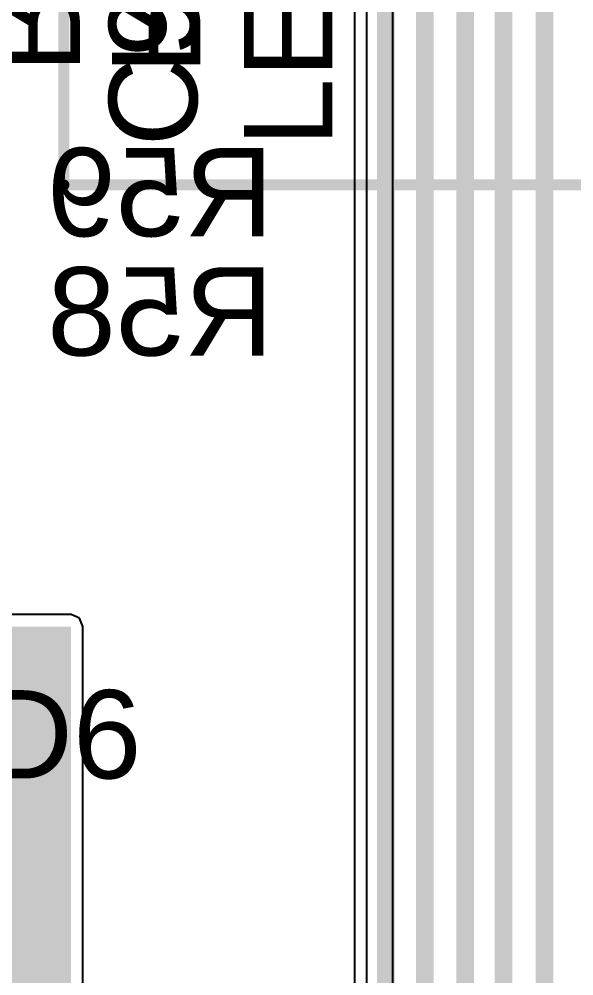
# Model space of a CAD drawing. Header units: inches. Extents: x -2.7 to 10.9, y -2.9 to 7.4.
# Drawn here: x 0.8647 to 1.1159, y -0.6784 to -0.2451 of the extents above; entities that cross this region are included whole.
import ezdxf

# ---------------------------------------------------------------- set-up
doc = ezdxf.new("R2010")
doc.units = ezdxf.units.IN
doc.header["$MEASUREMENT"] = 0
for name, color, linetype in [('Board Outline', 216, 'Continuous'), ('Bottom Layer', 5, 'Continuous'), ('Bottom Overlay', 54, 'Continuous'), ('Layer 3', 76, 'Continuous'), ('Top Layer', 1, 'Continuous'), ('Top Overlay', 2, 'Continuous')]:
    doc.layers.add(name, color=color, linetype=linetype)
doc.styles.add('Arial', font='', dxfattribs={"height": 0.2})
doc.styles.get('Arial').set_extended_font_data('Arial')

msp = doc.modelspace()

# ---------------------------------------------------------------- hatches: boundary and pattern name
at = {"layer": 'Bottom Layer'}
for points in [[(0.79609, -0.7555), (0.88819, -0.7555), (0.88819, -0.5202), (0.79609, -0.5202)], [(0.31287, -0.7555), (0.88819, -0.7555), (0.88819, -0.65149), (0.31287, -0.65149)]]:
    msp.add_hatch(color=5, dxfattribs=at).paths.add_polyline_path(points)

# ---------------------------------------------------------------- linework, layer by layer
at = {"layer": 'Board Outline'}
msp.add_lwpolyline([(2.84412, -0.24125, 0.005, 0.005, -0.741893), (-2.49969, -1.37795, 0.005, 0.005, 0)], format="xyseb", dxfattribs=at)
at = {"layer": 'Bottom Layer'}
for p, q in [((0.88819, -0.51479), (0.79609, -0.51479)), ((0.89201, -0.51638), (0.88819, -0.51479)), ((0.8936, -0.5202), (0.89201, -0.51638)), ((0.8936, -0.7555), (0.8936, -0.5202))]:
    msp.add_line(p, q, dxfattribs=at)
at = {"layer": 'Layer 3'}
for p, q in [((1.034, -1.5798), (1.034, 0.086)), ((1.022, 0.07995), (1.022, -1.0694))]:
    msp.add_line(p, q, dxfattribs=at)
at = {"layer": 'Top Layer'}
msp.add_line((1.01654, 0.02056), (1.01654, -0.96344), dxfattribs=at)
for points in [[(1.10268, -1.45009, 0.008, 0.008, 0), (1.10268, 0.3164, 0.008, 0.008, 0)], [(1.084, -1.00875, 0.008, 0.008, 0), (1.084, 0.31133, 0.008, 0.008, 0)], [(1.06664, -1.00351, 0.008, 0.008, 0), (1.06664, 0.24092, 0.008, 0.008, 0)], [(1.04844, -0.9927, 0.008, 0.008, 0), (1.04844, 0.17134, 0.008, 0.008, 0)], [(1.03081, -0.96935, 0.008, 0.008, 0), (1.03081, 0.02647, 0.008, 0.008, 0)]]:
    msp.add_lwpolyline(points, format="xyseb", dxfattribs=at)
at = {"layer": 'Top Overlay'}
for points in [[(0.88496, -0.32021, 0.005, 0.005, 0), (0.88496, 0.13978, 0.005, 0.005, 0)], [(0.88496, -0.32021, 0.005, 0.005, 0), (1.2637, -0.32021, 0.005, 0.005, 0)]]:
    msp.add_lwpolyline(points, format="xyseb", dxfattribs=at)
msp.add_lwpolyline([(0.88371, -0.32021, 0.0025, 0.0025, 1), (0.88621, -0.32021, 0.0025, 0.0025, 1)], format="xyseb", close=True, dxfattribs=at)
msp.add_lwpolyline([(0.88371, -0.32021, 0.0025, 0.0025, 1), (0.88621, -0.32021, 0.0025, 0.0025, 1)], format="xyseb", close=True, dxfattribs=at)

# ---------------------------------------------------------------- texts
at = {"layer": 'Bottom Overlay', "style": 'Arial', "text_generation_flag": 2}
for s, p in [('R63', (0.85222, -0.2696)), ('R64', (0.90679, -0.27017))]:
    msp.add_text(s, height=0.04, rotation=270, dxfattribs=at).set_placement(p)
for s, p in [('R59', (0.97988, -0.34346)), ('R58', (0.97988, -0.39746))]:
    msp.add_text(s, height=0.04, dxfattribs=at).set_placement(p)
at = {"layer": 'Top Overlay', "style": 'Arial'}
for s, p in [('LED7', (1.00653, -0.30294)), ('C92', (0.94535, -0.30279))]:
    msp.add_text(s, height=0.04, rotation=90, dxfattribs=at).set_placement(p)
msp.add_text('D6', height=0.04, dxfattribs=at).set_placement((0.84868, -0.58899))

doc.saveas('drawing.dxf')
